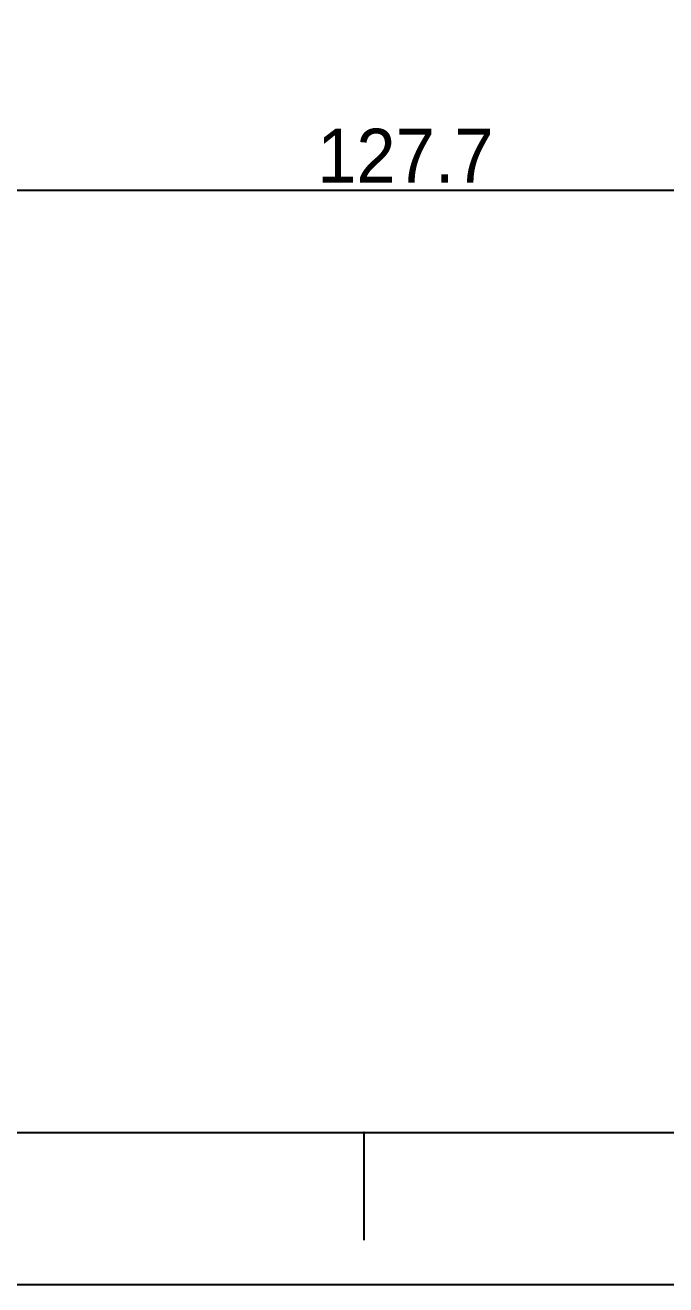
# Model space of a CAD drawing. Extents: x 9509 to 10103, y -15405 to -14985.
# Drawn here: x 9633 to 9692.4, y -15404.7 to -15287.7 of the extents above; entities that cross this region are included whole.
import ezdxf

# ---------------------------------------------------------------- set-up
doc = ezdxf.new("R2010")
doc.units = 0
doc.header["$MEASUREMENT"] = 0
doc.layers.get('0').update_dxf_attribs({"linetype": 'CONTINUOUS'})
doc.layers.get('DEFPOINTS').update_dxf_attribs({"linetype": 'CONTINUOUS'})
doc.layers.add('DIM', color=2, linetype='CONTINUOUS')
doc.styles.get("Standard").update_dxf_attribs({"font": ''})
doc.styles.get('Standard').set_extended_font_data('Gulim')
doc.dimstyles.new('ISO-25', dxfattribs={"dimtxt": 2.5, "dimasz": 2.5, "dimexe": 1.25, "dimexo": 0.625, "dimtad": 1, "dimdec": 1, "dimdsep": 46, "dimtxsty": 'Standard', "dimcen": 2.5, "dimadec": 0, "dimazin": 0, "dimtfac": 1, "dimtdec": 1, "dimtmove": 0, "dimatfit": 3, "dimfxl": 1, "dimarcsym": 0})

# ---------------------------------------------------------------- blocks, each defined once
blk = doc.blocks.new('*D33')
at = {"layer": 'DEFPOINTS', "color": 0, "transparency": 16777216}
for p in [(9602.92, -15286.72), (9730.66, -15286.72), (9730.66, -15303.03)]:
    blk.add_point(p, dxfattribs=at)
at = {"layer": 'DIM', "color": 3, "lineweight": -2, "transparency": 16777216}
for p, q in [((9602.92, -15287.34), (9602.92, -15304.28)), ((9730.66, -15287.34), (9730.66, -15304.28)), ((9607.92, -15303.03), (9725.66, -15303.03))]:
    blk.add_line(p, q, dxfattribs=at)
at = {"layer": 'DIM', "color": 3, "transparency": 16777216}
for points in [[(9607.92, -15302.2), (9607.92, -15303.86), (9602.92, -15303.03)], [(9725.66, -15302.2), (9725.66, -15303.86), (9730.66, -15303.03)]]:
    blk.add_solid(points, dxfattribs=at)
at = {"layer": 'DIM', "color": 3, "transparency": 16777216, "insert": (9668.25, -15299.83), "char_height": 5, "attachment_point": 5}
blk.add_mtext('127.7', dxfattribs=at)

msp = doc.modelspace()

# ---------------------------------------------------------------- linework, layer by layer
for p, q in [((9522.97, -15390.51), (10088.63, -15390.51)), ((9664.39, -15390.51), (9664.39, -15400.51))]:
    msp.add_line(p, q)
msp.add_lwpolyline([(9508.83, -14984.66), (10102.77, -14984.66), (10102.77, -15404.66), (9508.83, -15404.66)], close=True)
msp.add_point((9664.39, -15390.51))

# ---------------------------------------------------------------- dimensions: what is measured, and where the dimension line sits
at = {"layer": 'DIM', "color": 7}
dim = msp.add_linear_dim(base=(9730.66, -15303.03), p1=(9602.92, -15286.72), p2=(9730.66, -15286.72), dimstyle='ISO-25', override={"dimtxt": 5, "dimasz": 5, "dimcen": 5, "dimclrd": 3, "dimclre": 3, "dimclrt": 3, "dimfxl": 1.25}, dxfattribs=at)
dim.commit()
dim.dimension.update_dxf_attribs({"geometry": '*D33', "text_midpoint": (9668.25, -15303.03), "dimtype": 160})

doc.saveas('drawing.dxf')
